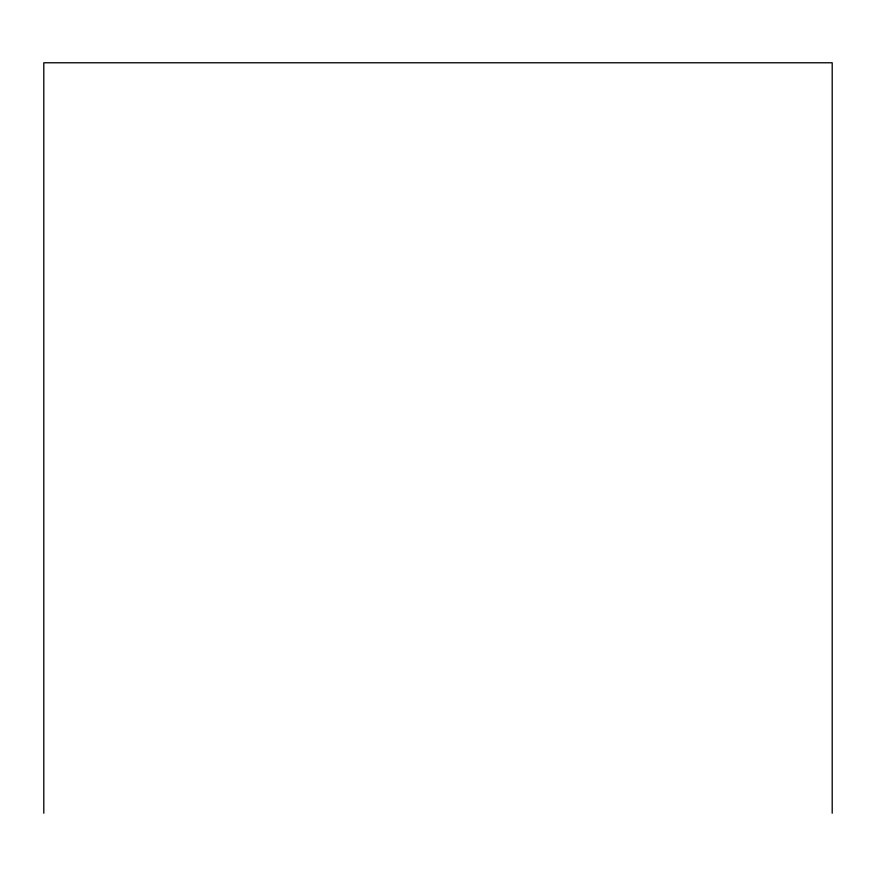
<?xml version="1.0" encoding="UTF-8"?>
<svg xmlns="http://www.w3.org/2000/svg" width="876" height="876" viewBox="0 0 876 876"><rect width="100%" height="100%" fill="white"/><g stroke="black" fill="none" stroke-linecap="round" stroke-linejoin="round"><path stroke-width="1.31" d="M832.2 813.224L832.2 62.776L43.8 62.776L43.8 813.224"/></g></svg>
